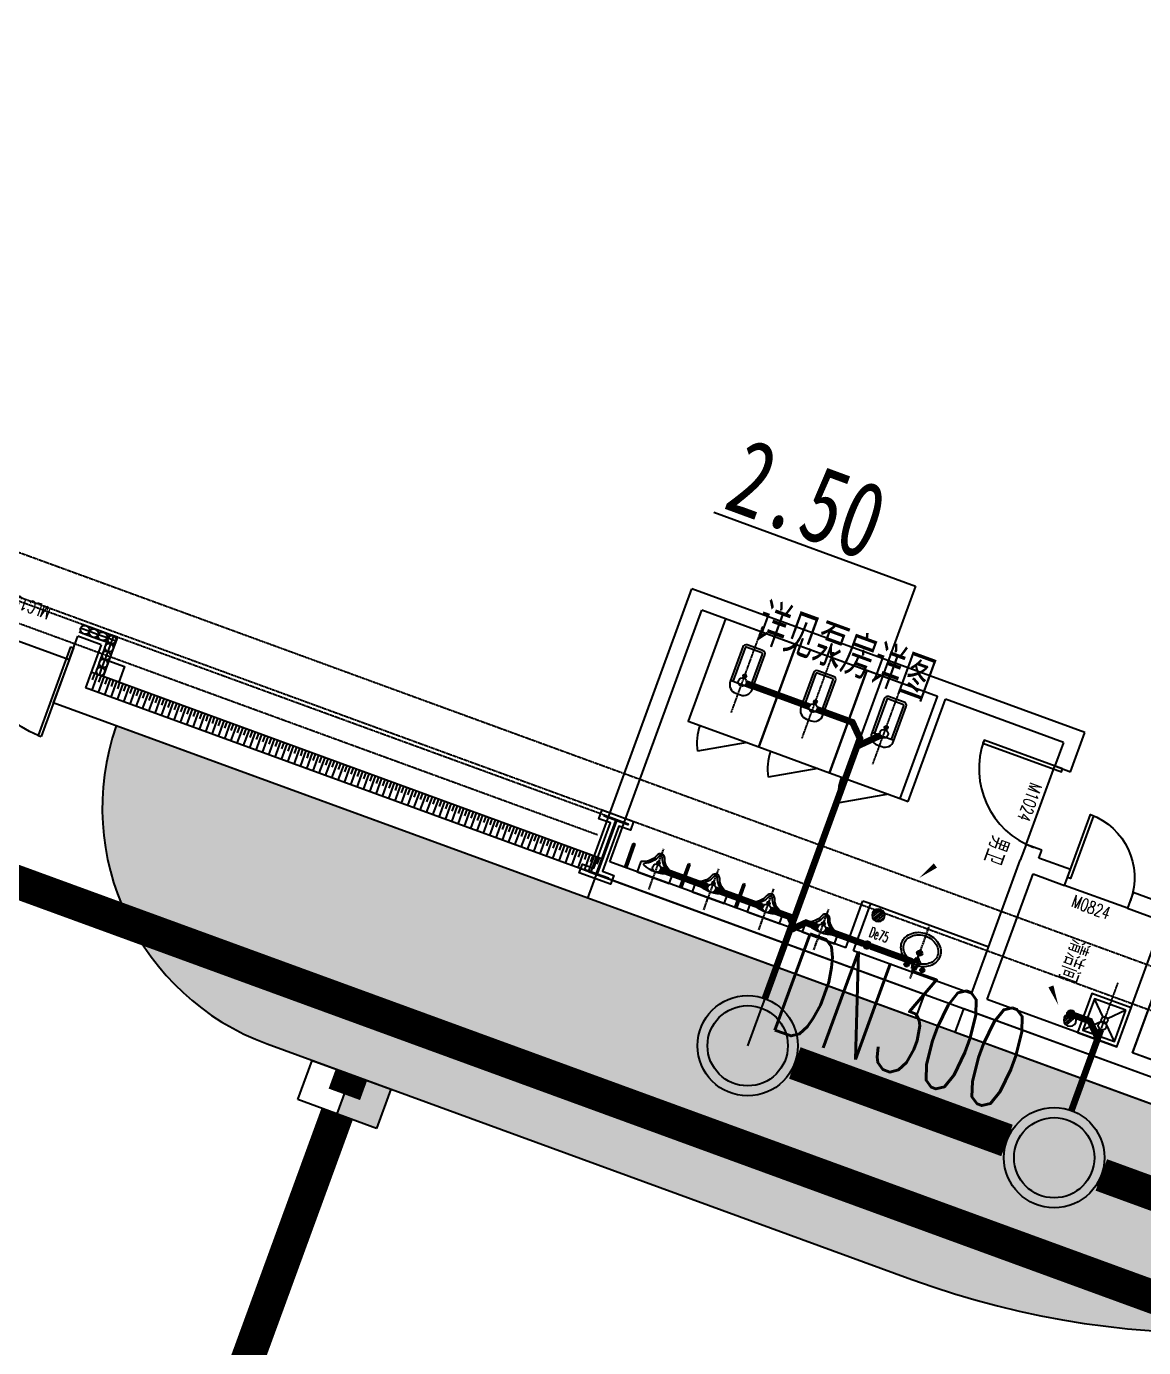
# Model space of a CAD drawing. Extents: x -111898 to 889894, y -2 to 1194865.
# Drawn here: x 667017 to 680368, y 829484 to 845274 of the extents above; entities that cross this region are included whole.
import ezdxf

# ---------------------------------------------------------------- set-up
doc = ezdxf.new("R2010")
doc.units = 0
doc.header["$LTSCALE"] = 10
doc.header["$MEASUREMENT"] = 0
for name, pattern in [('10平面$0$DASH', [0.35, 0.25, -0.1]), ('10平面$1$DOTE', [2.4200000000000004, 2, -0.2, 0.02, -0.2]), ('DASH', [0.35, 0.25, -0.1]), ('DOTE', [2.4200000000000004, 2, -0.2, 0.02, -0.2])]:
    doc.linetypes.add(name, pattern=pattern)
doc.layers.get('Defpoints').update_dxf_attribs({"color": 210})
for name, color, linetype in [('0-WALL', 252, 'Continuous'), ('1-单体污水', 50, 'Continuous'), ('10平面$0$10平面$0$WINDOW', 4, 'Continuous'), ('10平面$0$10平面$0$WINDOW_TEXT', 7, 'Continuous'), ('10平面$0$99平面图例外参$0$A-HATCH-2', 251, 'Continuous'), ('10平面$0$A-HRAIL', 173, 'Continuous'), ('10平面$0$A-LIN-V', 9, 'Continuous'), ('10平面$0$AS-WALL', 40, 'Continuous'), ('10平面$1$A-AXIS-DOTE', 14, '10平面$1$DOTE'), ('A-AXIS-DOTE', 14, 'DOTE'), ('A-AXIS-SYMB', 3, 'Continuous'), ('A-HRAIL', 173, 'Continuous'), ('A-LIN-V', 9, 'Continuous'), ('A-TEXT', 61, 'Continuous'), ('A-WC', 223, 'Continuous'), ('A-WINDOW', 140, 'Continuous'), ('AS-WALL', 40, 'Continuous'), ('EQUIP_地漏', 7, 'Continuous'), ('Gps-ZF雨水', 4, 'TG_Y'), ('SB_ZF污水', 2, 'Continuous'), ('TEXT_污水', 2, 'Continuous'), ('TWT_TEXT', 7, 'Continuous'), ('TWT_雨水口', 4, 'Continuous'), ('WALL', 252, 'Continuous'), ('WELL_污水', 2, 'Continuous'), ('建-门', 4, 'Continuous'), ('建-门窗编号', 7, 'Continuous'), ('污水标高', 2, 'Continuous')]:
    doc.layers.add(name, color=color, linetype=linetype)
doc.layers.add('GPS-ZF污水', color=2, linetype='TG_W', lineweight=60)
doc.layers.add('GPS-ZF消防', color=1, linetype='TG_X', lineweight=60)
doc.styles.add('-宋体', font='', dxfattribs={"width": 0.75})
doc.styles.add('10平面$0$10平面$0$_TCH_WINDOW', font='SIMPLEX', dxfattribs={"height": 3.5, "bigfont": 'GBCBIG'})
doc.styles.add('_TCH_WINDOW', font='SIMPLEX', dxfattribs={"height": 3.5, "bigfont": 'GBCBIG'})
doc.styles.add('_TWT_PIPEDN', font='SIMPLEX', dxfattribs={"width": 0.6, "height": 3, "bigfont": 'HZTXT'})
doc.styles.add('A-WIN-LABEL', font='SIMPLEX', dxfattribs={"bigfont": 'GBCBIG'})
doc.styles.get("Standard").update_dxf_attribs({"font": 'gbenor.shx', "bigfont": 'gbcbig.shx'})
doc.styles.add('TG_LINETYPE', font='SIMPLEX', dxfattribs={"width": 0.8, "height": 3.5, "bigfont": 'HZTXT'})
doc.styles.get('-宋体').set_extended_font_data('SimSun')
doc.linetypes.add('TG_W', pattern='A,2,-0.3,["W",TG_LINETYPE,S=0.1,R=0,X=-0.23,Y=-0.15],0', length=2.3)
doc.linetypes.add('TG_WX', pattern='A,3,-0.6,["WX",TG_LINETYPE,S=0.1,R=0,X=-0.52,Y=-0.15],0', length=3.6)
doc.linetypes.add('TG_X', pattern='A,5,-0.3,["X",TG_LINETYPE,S=0.1,R=0,X=-0.23,Y=-0.15],0', length=5.3)
doc.linetypes.add('TG_Y', pattern='A,2,-0.3,["Y",TG_LINETYPE,S=0.1,R=0,X=-0.25,Y=-0.15],0', length=2.3)

# ---------------------------------------------------------------- blocks, each defined once
blk = doc.blocks.new('10平面$0$DOOR2DLIB$SYSLIB$00000123')
at = {"color": 0}
for p, q in [((0.4750000000000032, -0.001447885298549778), (0.4750000000000032, 0.7521225008925327)), ((0.4750000000000032, 0.7521225008925327), (0.5000000000000036, 0.7521225008925363)), ((0.5000000000000036, -0.001447885298549778), (0.5000000000000036, 0.7521225008925363)), ((-0.4999999999999982, -3.552713678800501e-15), (-0.5, 0.252035990386009)), ((-0.4750000000000014, 0.252035990386009), (-0.5, 0.252035990386009)), ((-0.4749999999999996, -3.552713678800501e-15), (-0.4750000000000014, 0.252035990386009)), ((-0.4749999999999996, -3.552713678800501e-15), (-0.4999999999999947, -3.552713678800501e-15)), ((0.4750000000000032, -0.001447885298549778), (0.4999999999999929, -0.001447885298549778))]:
    blk.add_line(p, q, dxfattribs=at)
for centre, radius, start, end in [((0.5046168020419071, -0.001920809357812914), 0.7546247204382253, 92.24926861260724, 179.7237749158362), ((-0.5007908120542499, 0.002572563917482285), 0.2507930763238999, 359.7898704778746, 84.09743784757413)]:
    blk.add_arc(centre, radius, start, end, dxfattribs=at)
blk = doc.blocks.new('10平面$0$42343243-M')
at = {"layer": '10平面$0$10平面$0$WINDOW'}
blk.add_line((144654.1845731458, 1222620.000000538), (146154.1845731458, 1222620.000000539), dxfattribs=at)
at = {"layer": '10平面$0$AS-WALL'}
for p, q in [((137854.1845319249, 1223169.999996598), (144654.1845727687, 1223169.999995847)), ((137854.1845319249, 1223169.999996598), (137854.1845318917, 1222869.999996598)), ((144654.1845730922, 1222620.000000538), (144654.1845727687, 1223169.999995847)), ((137854.1845318917, 1222869.999996598), (144354.1845729452, 1222869.99999588)), ((144354.1845732687, 1222320.000000538), (144354.1845729452, 1222869.99999588)), ((144354.1845732687, 1222320.000000538), (144654.184573146, 1222320.000000538))]:
    blk.add_line(p, q, dxfattribs=at)
blk.add_lwpolyline([(144654.1845731458, 1222620.000000538), (144654.184573146, 1222320.000000538)], dxfattribs=at)
at = {"layer": '10平面$0$10平面$0$WINDOW'}
ref = blk.add_blockref('10平面$0$DOOR2DLIB$SYSLIB$00000123', (145404.1845731459, 1222470.000000539), dxfattribs=dict(at, xscale=-1500, yscale=1500, zscale=300))
ref.add_attrib('A0', 'MLC1584', (145059.1845731462, 1222108.125024559), dxfattribs={"layer": '10平面$0$10平面$0$WINDOW_TEXT', "height": 148.75, "style": '10平面$0$10平面$0$_TCH_WINDOW', "width": 0.7058823529411765})
blk = doc.blocks.new('清洁间')
at = {"layer": 'A-AXIS-DOTE', "linetype": 'DASH'}
blk.add_lwpolyline([(2044570.960510334, 1694019.783519612), (2045330.960510334, 1694019.783519612)], dxfattribs=at)
at = {"layer": 'A-WC'}
for points in [[(2045106.132982434, 1693769.783519275), (2045106.132982434, 1694269.783519275), (2044606.132982434, 1694269.783519275), (2044606.132982434, 1693769.783519275)], [(2045056.132982434, 1693819.783519275), (2045056.132982434, 1694219.783519275), (2044656.132982434, 1694219.783519275), (2044656.132982434, 1693819.783519275)]]:
    blk.add_lwpolyline(points, close=True, dxfattribs=at)
for points in [[(2044827.848711186, 1694048.067790522), (2044656.132982434, 1694219.783519275)], [(2044884.417253681, 1694048.067790522), (2045056.132982434, 1694219.783519275)], [(2044656.132982434, 1693819.783519275), (2044827.848711186, 1693991.499248027)], [(2045056.132982434, 1693819.783519275), (2044884.417253681, 1693991.499248027)]]:
    blk.add_lwpolyline(points, dxfattribs=at)
blk.add_circle((2044856.132982434, 1694019.783519275), 40.00000000000001, dxfattribs=at)
blk = doc.blocks.new('厕卫')
at = {"layer": 'A-AXIS-DOTE', "linetype": 'DASH'}
blk.add_line((50, -823.114372253418), (50, 271.885627746582), dxfattribs=at)
at = {"layer": 'A-WC'}
for p, q in [((-59.78343963623047, -40), (-59.78343963623047, -469.6564288139343)), ((149.7834396362305, -30), (-49.78343963623047, -30)), ((159.7834396362305, -469.6564288139343), (159.7834396362305, -40)), ((189.7834396362305, -469.6564288139343), (-89.78343963623047, -469.6564288139343)), ((350, -1097.23339176178), (-169.6152420043945, -1397.23339176178))]:
    blk.add_line(p, q, dxfattribs=at)
blk.add_lwpolyline([(-400, 202.7666082382202), (-400, -1097.23339176178), (500, -1097.23339176178), (500, 202.7666082382202)], close=True, dxfattribs=at)
blk.add_lwpolyline([(189.7834396362305, -40, 0.4142135623730951), (149.7834396362305, 0), (-49.78343963623047, 0, 0.4142135623730951), (-89.78343963623047, -40), (-89.78343963623047, -479.6564288139343, 0.4142135623730951), (20.21656036376953, -589.6564288139343), (79.78343963623047, -589.6564288139343, 0.4142135623730903), (189.7834396362305, -479.6564288139343)], format="xyb", close=True, dxfattribs=at)
blk.add_circle((50, -358.6146011352539), 20, dxfattribs=at)
for centre, radius, start, end in [((-49.78343963623047, -40), 10, 90, 180), ((149.7834396362305, -40), 10, 0, 90), ((350, -1097.23339176178), 599.9999999999995, 180, 209.9998831151044)]:
    blk.add_arc(centre, radius, start, end, dxfattribs=at)
for p in [(50, 0), (50, -358.6146011352539)]:
    blk.add_point(p, dxfattribs=at)
blk = doc.blocks.new('$lvtry$00000224')
at = {"color": 0}
for p, q in [((-362.5000001189765, -1.369509844441253e-06), (-362.5000001189765, -300.0000013695098)), ((-337.5000001189765, -1.369509845972061e-06), (-362.5000001189765, -1.369509844441253e-06)), ((-337.5000001189765, -1.369509845972061e-06), (-337.5000001189765, -300.0000013695098)), ((337.4999998810235, -1.369509844441253e-06), (337.4999998810235, -300.0000013695098)), ((362.4999998810235, -1.369509845972061e-06), (337.4999998810235, -1.369509844441253e-06)), ((362.4999998810235, -1.369509845972061e-06), (362.4999998810235, -300.0000013695098)), ((-337.5000001189765, -300.0000013695098), (-362.5000001189765, -300.0000013695098)), ((362.4999998810235, -300.0000013695098), (337.4999998810235, -300.0000013695098))]:
    blk.add_line(p, q, dxfattribs=at)
at = {"color": 0, "elevation": 1e-08}
blk.add_lwpolyline([(-205, -130.6921668672003), (-205, 0), (205, 0), (205, -130.6921668676659, 0.2680681872429386), (50.76696929242462, -263.4628327437676, -0.3177651244820785), (-5.727633833885193e-08, -299.6467267489061, -0.3177651238976431), (-50.76696929195896, -263.4628327442333, 0.2680681872434905)], format="xyb", close=True, dxfattribs=at)
at = {"color": 0}
blk.add_circle((0, -181.622158779297, 1e-08), 20, dxfattribs=at)
for centre, radius, start, end in [((-152.1659696591087, -115.0054347957484, 1e-08), 10, 114.1083874687021, 248.1393961379835), ((5.09339536074549, -466.4251228258945, 1e-08), 395.0016948295107, 66.66751465096227, 114.1083874687021), ((-242.8073158459738, -340.9316236418672, 1e-08), 233.4306809856922, 19.26394190434416, 68.13939613798351), ((242.8073158459738, -340.9316236418672, 1e-08), 233.4306809856917, 110.4941076083355, 160.7360580956559), ((157.579544424545, -112.9081085743383, 1e-08), 10, 290.4941076083355, 66.66751465096227), ((0.2095041857101023, -256, 1e-08), 23.99999999999859, 199.2639419043441, 269.499839251993), ((-0.2095041857101023, -256, 1e-08), 24.00000000000079, 270.500160748007, 340.7360580956558)]:
    blk.add_arc(centre, radius, start, end, dxfattribs=at)
blk.add_point((0, -181.622158779297, 1e-08), dxfattribs=at)
at = {"layer": 'A-AXIS-DOTE'}
blk.add_lwpolyline([(-1.327134668827057e-07, 152.6724720913917), (-1.327134668827057e-07, -367.3275279086083)], dxfattribs=at)
blk = doc.blocks.new('小便器')
at = {"layer": 'A-WC', "xscale": -1, "rotation": 89.99999999999999}
blk.add_blockref('$lvtry$00000224', (2044606.132980346, 1695653.609367371), dxfattribs=at)
blk = doc.blocks.new('45345')
at = {"layer": 'A-WC'}
h = blk.add_hatch(dxfattribs=at)
h.set_pattern_fill('ANSI31', color=256, scale=10, angle=7.69694232914171e-13)
h.set_pattern_definition([(30.00000000072439, (40598742844.53468, 3385776346.450553), (-7.937500000173811, 13.74815328497761), [])])
edge = h.paths.add_edge_path()
edge.add_arc((40598742441.34776, 3385774511.717568), 50, 0, 360)
blk.add_circle((40598742441.34776, 3385774511.717568), 50, dxfattribs=at)
blk = doc.blocks.new('343243')
at = {"layer": '10平面$1$A-AXIS-DOTE'}
blk.add_lwpolyline([(-137039.1845359175, 783549.9999155595), (-137039.1845291465, 784209.9999155595)], dxfattribs=at)
at = {"layer": 'A-WC'}
for p, q in [((-137084.2437445717, 783874.9999160218), (-136994.125320595, 783874.9999150973)), ((-137070.6291553337, 783706.5430113167), (-137055.8879810546, 783814.2154559261)), ((-137064.1845347106, 783667.647857158), (-137055.8879810546, 783814.2154559261)), ((-137055.8879810546, 783814.2154559261), (-137022.4810853592, 783814.2154555834)), ((-137039.1845330456, 783829.9407035712), (-137039.1845321211, 783920.0591275479)), ((-137014.1845347106, 783667.6478566449), (-137022.4810853592, 783814.2154555834)), ((-137007.7399132893, 783706.5430106715), (-137022.4810853592, 783814.2154555834)), ((-137175.6989661359, 783693.99991696), (-137102.6701027446, 783693.9999162109)), ((-137139.1845348148, 783657.4854848898), (-137139.1845340656, 783730.5143482811)), ((-137064.1845347106, 783667.647857158), (-137070.6291553337, 783706.5430113167)), ((-137064.1845347106, 783667.647857158), (-137014.1845347106, 783667.6478566449)), ((-137063.069927619, 783687.3385976467), (-137015.2991413982, 783687.3385971566)), ((-137056.3608064828, 783804.1132499352), (-137022.0082601383, 783804.1132495828)), ((-137014.1845347106, 783667.6478566449), (-137007.7399132893, 783706.5430106715)), ((-136975.6989661359, 783693.9999149082), (-136902.6701027446, 783693.9999141591)), ((-136939.1845348148, 783657.485482838), (-136939.1845340656, 783730.5143462293))]:
    blk.add_line(p, q, dxfattribs=at)
for points in [[(-137068.5861527328, 783721.4655052931, -0.05503366445282638), (-137132.052788923, 783734.964308203, -0.0888493983857469), (-137208.3990421116, 783776.3516643569, -0.1049875008758899), (-137263.2745701811, 783843.1668952166, -0.1201703710503755), (-137282.0112499413, 783919.9999180507, -0.120170371050088), (-137263.2745686047, 783996.8329405003, -0.1049875008761855), (-137208.3990391642, 784063.6481702342, -0.08884939838595049), (-137132.0527851261, 784105.0355248217, -0.08005155327522542), (-137039.1845300698, 784119.9999155595, -0.08005155327514211)], [(-137064.5138742414, 783751.2102306456, -0.05606644776381915), (-137122.6293239315, 783763.445851482, -0.08884939838590888), (-137189.6757487428, 783799.7917643017, -0.1049875008761085), (-137236.6424184022, 783856.9773438561, -0.1201703710500949), (-137252.0112499413, 783919.9999177429, -0.1201703710501435), (-137236.642417109, 783983.0224913144, -0.1049875008761313), (-137189.6757462764, 784040.2080699052, -0.08884939838588762), (-137122.6293207193, 784076.5539813492, -0.08005155327528395), (-137039.1845303776, 784089.9999155595, -0.08005155327526944)], [(-137039.1845300698, 784119.9999155595, -0.08005155327514211), (-136946.3162753206, 784105.0355229162, -0.08884939838606445), (-136869.9700221316, 784063.6481667622, -0.1049875008760499), (-136815.0944940622, 783996.8329359024, -0.120170371050193), (-136796.357814302, 783919.9999130684, -0.1201703710501875), (-136815.0944956387, 783843.1668906187, -0.1049875008760622), (-136869.9700250791, 783776.3516608849, -0.08884939838584911), (-136946.316279117, 783734.9643062975, -0.05503366445274368), (-137009.7829155841, 783721.4655046898, -0.0800515532754416)], [(-137039.1845303776, 784089.9999155595, -0.08005155327526944), (-136955.7397403118, 784076.5539796371, -0.0888493983858896), (-136888.6933155005, 784040.2080668174, -0.1049875008761153), (-136841.7266458411, 783983.022487263, -0.1201703710501367), (-136826.357814302, 783919.9999133762, -0.1201703710501367), (-136841.7266471343, 783856.9773398046, -0.1049875008761155), (-136888.6933179669, 783799.7917612139, -0.08884939838591054), (-136955.7397435241, 783763.4458497699, -0.05606644776380701), (-137013.8551934652, 783751.2102301259, -0.08005155327530532)]]:
    blk.add_lwpolyline(points, format="xyb", dxfattribs=at)
for centre, radius in [((-137039.1845325833, 783874.9999155595), 30), ((-137039.1845325833, 783874.9999155595), 20), ((-137139.1845344402, 783693.9999165855), 25), ((-137139.1845344402, 783693.9999165855), 15), ((-136939.1845344402, 783693.9999145336), 25), ((-136939.1845344402, 783693.9999145336), 15)]:
    blk.add_circle(centre, radius, dxfattribs=at)
for centre, start, end in [((-137040.368334685, 783694.7285667062), 80.52522821089455, 279.4747706136177), ((-137038.0007341804, 783694.7285666818), 260.5252282108945, 99.47477061338024)]:
    blk.add_arc(centre, 7.191400878313289, start, end, dxfattribs=at)
blk = doc.blocks.new('*U6293')
at = {"color": 0}
blk.add_lwpolyline([(500, 0), (499.9999999999999, 1000), (459.9999999999999, 1000), (460, 0)], close=True, dxfattribs=at)
blk.add_arc((500, 0), 1000, 90, 180, dxfattribs=at)
blk = doc.blocks.new('*U6292')
at = {"color": 0, "xscale": 0.001, "yscale": 0.001, "zscale": 0.001}
blk.add_blockref('*U6293', (0, 0), dxfattribs=at)
blk = doc.blocks.new('*U6295')
at = {"color": 0}
blk.add_lwpolyline([(400, 0), (399.9999999999999, 800), (359.9999999999999, 800), (360, 0)], close=True, dxfattribs=at)
blk.add_arc((400, 0), 800, 90, 180, dxfattribs=at)
blk = doc.blocks.new('*U6294')
at = {"color": 0, "xscale": 0.00125, "yscale": 0.00125, "zscale": 0.00125}
blk.add_blockref('*U6295', (0, 0), dxfattribs=at)
blk = doc.blocks.new('G$CA7A27C8F')
at = {"layer": 'A-AXIS-DOTE'}
blk.add_lwpolyline([(2222.231308657676, -4362.886692044791), (1702.231308657676, -4362.886692044907)], dxfattribs=at)
at = {"layer": 'A-AXIS-SYMB'}
for points in [[(-426.2496871948242, 1047.113311767578, 0, 0, 0), (103.7503128051758, 1517.113311767578, 0, 64.00000000000001, 0), (-75.81472563242, 1357.876390888955, 0, 0, 0)], [(1309.565780897043, -1862.886688232422, 0, 0, 0), (1839.565780897043, -1392.886688232422, 0, 64.00000000000001, 0), (1660.000742459447, -1552.123609111045, 0, 0, 0)], [(363.7503128051758, -3082.886688232422, 0, 0, 0), (979.5657808970427, -3472.886688232422, 0, 64.00000000000001, 0), (776.8067526002984, -3344.478057509405, 0, 0, 0)]]:
    blk.add_lwpolyline(points, format="xyseb", dxfattribs=at)
at = {"layer": 'A-LIN-V'}
blk.add_line((2069.565788269159, 2187.11330986247), (-1130.434211730841, 2187.113309860972), dxfattribs=at)
at = {"layer": 'A-WC'}
for p, q in [((1469.585966636543, -3912.886690138839), (1469.560478822328, -2412.883340159431)), ((2069.558835196891, -4700.386692031054), (1769.558835196891, -4700.38669203117)), ((1769.558835196891, -4700.38669203117), (1769.558835196891, -4725.38669203117)), ((2069.558835196891, -4725.386692031054), (1769.558835196891, -4725.38669203117)), ((2069.558835196891, -4700.386692031054), (2069.558835196891, -4725.386692031054))]:
    blk.add_line(p, q, dxfattribs=at)
blk.add_lwpolyline([(-1130.434211730957, 1587.113309862791), (269.5657882689266, 1587.132366135484), (269.5657882688101, 2187.113309861859), (269.5657882688101, 2187.113309861859)], dxfattribs=at)
at = {"layer": 'A-WC', "elevation": 1e-08}
blk.add_lwpolyline([(1938.866669699084, -4567.886691912077), (2069.558836566284, -4567.886691912077), (2069.558836566168, -4157.886691912077), (1938.866669698502, -4157.886691912077, -0.2680681872429386), (1806.096003822517, -4312.119722619769, 0.3177651244820785), (1769.912109817378, -4362.88669196947, 0.3177651238976431), (1806.096003822051, -4413.653661204153, -0.2680681872434905)], format="xyb", close=True, dxfattribs=at)
at = {"layer": 'A-WC'}
blk.add_circle((1887.936677786987, -4362.886691912077, 1e-08), 20, dxfattribs=at)
for centre, radius, start, end in [((1728.627212924301, -4120.07937606622, 1e-08), 233.4306809856917, 289.2639419035189, 339.5058923854243), ((1956.650727991946, -4205.307147487532, 1e-08), 10, 23.3324853471615, 159.5058923854243), ((1603.13371374039, -4357.793296551448, 1e-08), 395.0016948295107, 335.8916125320589, 23.3324853471615), ((1813.558836566284, -4363.096196097904, 1e-08), 24.00000000000079, 109.263941903519, 179.4998392519348), ((1813.558836566284, -4362.677187726484, 1e-08), 23.99999999999859, 180.5001607480652, 250.736058096481), ((1728.627212924417, -4605.694007758168, 1e-08), 233.4306809856922, 21.86060386124268, 70.73605809648107), ((1954.553401770536, -4515.052661571186, 1e-08), 10, 201.8606038612427, 335.8916125320589)]:
    blk.add_arc(centre, radius, start, end, dxfattribs=at)
blk.add_point((1887.936677786987, -4362.886691912077, 1e-08), dxfattribs=at)
at = {"layer": 'AS-WALL'}
for p, q in [((-1330.434211730957, 2387.113311745808), (-1330.434211730957, 2287.113309863809)), ((-1130.434211730957, 2387.113311745808), (-1330.434211730957, 2387.113311745808)), ((-1130.434211730957, 2387.113311745808), (-1130.434211730959, 2387.113309863832)), ((2069.565788269034, 2387.113309865038), (-1130.434211730959, 2387.113309863832)), ((2069.565788269043, 2387.11331174511), (2069.565788269034, 2387.113309865038)), ((2269.565788269043, 2387.11331174511), (2069.565788269043, 2387.11331174511)), ((2269.565788269043, 2387.11331174511), (2269.565788269043, 2287.11330986509)), ((-1330.434211730957, 2287.113309863797), (-1330.434211730595, -562.8866901398067)), ((2269.565788269043, 2287.11330986509), (2269.565788269159, -462.8866901386064)), ((2069.565788269047, 2187.113309865038), (-1130.434211730944, 2187.113309863832)), ((-1130.434211730944, 2187.113309863832), (-1130.434211730621, -362.8866901397342)), ((2069.565788269047, 2187.113309865038), (2069.565788269155, -362.8866901385288)), ((-830.4342117309934, -362.886690139625), (-1130.434211730621, -362.8866901397342)), ((-830.4342117309205, -562.8866901396246), (-830.4342117309934, -362.886690139625)), ((369.5657882692394, -362.8866901391885), (169.5657882690066, -362.8866901392612)), ((169.5657882690066, -362.8866901392612), (169.5657882690793, -562.886690139261)), ((2069.565788269155, -362.8866901385288), (369.565788269237, -362.8866901391885)), ((2269.565788269159, -462.8866901384899), (2269.565788269276, -2312.886690138606)), ((-1330.434211730595, -562.8866901398067), (-830.4342117309205, -562.8866901396246)), ((169.5657882690793, -562.886690139261), (269.5657882692759, -562.8866901392246)), ((269.5657882692759, -562.8866901392246), (269.5657882692759, -1012.886690139072)), ((469.5657882692756, -1012.886690139072), (469.5657882692756, -562.8866901391494)), ((2069.565788269166, -562.8866901385286), (469.5657882692756, -562.8866901391494)), ((2069.565788269166, -562.8866901385286), (2069.565788269269, -2212.886690138645)), ((269.5657882692759, -1012.886690139072), (469.5657882692756, -1012.886690139072)), ((469.5657882692757, -1812.886690139072), (269.5657882692759, -1812.886690139072)), ((269.5657882692759, -1812.886690139072), (269.5657882692759, -2212.886690139341)), ((469.5657882692757, -2212.886690139266), (469.5657882692757, -1812.886690139072)), ((-1330.434211730724, -2212.886690139923), (-1330.434211730724, -3962.886692041531)), ((-830.4342117307602, -2212.886690139741), (-1330.434211730724, -2212.886690139923)), ((-830.4342117306874, -2412.886690139741), (-830.4342117307602, -2212.886690139741)), ((269.5657882692759, -2212.886690139341), (169.5657882692395, -2212.886690139378)), ((169.5657882692395, -2212.886690139378), (169.5657882693123, -2412.886690139378)), ((2069.565788269269, -2212.886690138645), (469.5657882692757, -2212.886690139266)), ((2269.565788269159, -2312.886690138606), (2269.565788269276, -3962.886692041531)), ((-1130.434211730724, -2412.886690139851), (-1130.434211730724, -3912.886692041497)), ((-1130.434211730724, -2412.886690139851), (-830.4342117306874, -2412.886690139741)), ((169.5657882693123, -2412.886690139378), (369.5657882693122, -2412.886690139305)), ((2069.565788269167, -2412.886690138645), (369.5657882693146, -2412.886690139305)), ((2069.565788269167, -2412.886690138645), (2069.565788269273, -3912.886692041564)), ((169.5657882678611, -3912.886692041036), (-1130.434211730724, -3912.886692041497)), ((169.5657882678965, -4012.886692041036), (169.5657882678611, -3912.886692041036)), ((2069.565788269273, -3912.886692041564), (1469.567178525713, -3912.886692041764)), ((1469.567178525746, -4012.886692041764), (1469.567178525713, -3912.886692041764)), ((-1330.434211730724, -3962.886692041531), (-1330.434211730724, -7212.886692047624)), ((169.5657882678965, -4012.886692041036), (-1130.434211730724, -4012.886692041496)), ((-1130.434211730724, -4012.886692041496), (-1130.434211730724, -7012.886692047547)), ((2069.565788269278, -4012.886692041563), (1469.567178525746, -4012.886692041764)), ((2069.565788269278, -4012.886692041563), (2069.565788269389, -7012.886692046342)), ((2269.565788269276, -3962.886692041531), (2269.565788269396, -7212.886692046269)), ((2069.565788269389, -7012.886692046342), (-1130.434211730724, -7012.886692047547)), ((2269.565788269396, -7212.886692046269), (-1330.434211730724, -7212.886692047624))]:
    blk.add_line(p, q, dxfattribs=at)
at = {"layer": '建-门'}
for p, q in [((169.5657882690066, -362.8866901392612), (-830.4342117309934, -362.8866901396249)), ((469.5657882692758, -1012.886690139072), (469.5657882692756, -1812.886690139072)), ((169.5657882693122, -2412.886690139378), (-830.4342117306878, -2412.886690139741))]:
    blk.add_line(p, q, dxfattribs=at)
for name, p, rotation in [('厕卫', (1865.893075353233, 1037.293541909545), 270), ('厕卫', (1865.893075353117, 137.2935419095447), 270), ('厕卫', (-927.667603493901, -4512.886692039785), 90), ('小便器', (2046675.691816469, 1690590.722675994), 180), ('厕卫', (-927.6676034936681, -5412.886692039785), 90), ('小便器', (2046675.69181647, 1689890.722675993), 180), ('厕卫', (-927.6676034934353, -6312.886692039669), 90), ('小便器', (2046675.691816471, 1689190.722675993), 180)]:
    blk.add_blockref(name, p, dxfattribs=dict(rotation=rotation))
at = {"layer": 'A-HRAIL', "rotation": 180}
blk.add_blockref('清洁间', (2046675.698791505, 1693206.896848202), dxfattribs=at)
at = {"layer": 'A-LIN-V', "xscale": -1.5, "yscale": 1.5, "zscale": 1.5}
for p in [(60898113796.5004, -5078660050.292404), (60898115621.07091, -5078662966.917957), (60898115231.50041, -5078665547.58466)]:
    blk.add_blockref('45345', p, dxfattribs=at)
at = {"layer": 'A-WINDOW'}
for p, rotation in [((-137369.6187464414, 785804.7611686691), 180), ((785699.5722886986, 133876.2995207682), 90)]:
    blk.add_blockref('343243', p, dxfattribs=dict(at, rotation=rotation))
at = {"layer": '建-门'}
ref = blk.add_blockref('*U6292', (-330.434211730957, -462.8866901394431), dxfattribs=dict(at, xscale=1000, yscale=-1000, zscale=199.9999999999999, rotation=180.0000000000208))
ref.add_attrib('A', 'M1024', (-563.7496871947972, -287.2616882325083), dxfattribs={"layer": '建-门窗编号', "ltscale": 500, "height": 148.75, "style": 'A-WIN-LABEL', "width": 0.7058823529411765})
ref = blk.add_blockref('*U6294', (369.5657882692758, -1412.886690139072), dxfattribs=dict(at, xscale=800, yscale=-800, zscale=199.9999999999998, rotation=270))
ref.add_attrib('A', 'M0824', (681.4407882692758, -1660.386690139072), dxfattribs={"layer": '建-门窗编号', "ltscale": 500, "height": 148.75, "rotation": 90, "style": 'A-WIN-LABEL', "width": 0.7058823529411765})
ref = blk.add_blockref('*U6292', (-330.4342117307242, -2312.88669013956), dxfattribs=dict(at, xscale=1000, yscale=1000, zscale=200, rotation=180.0000000000208))
ref.add_attrib('A', 'M1024', (-553.7496871947972, -2617.261688232508), dxfattribs={"layer": '建-门窗编号', "ltscale": 500, "height": 148.75, "style": 'A-WIN-LABEL', "width": 0.7058823529411765})
at = {"layer": 'A-TEXT', "style": '_TCH_WINDOW'}
for s, p in [('女卫', (-371.5466664809501, 733.3325865268707)), ('清洁间', (1027.988727568183, -1514.808425423806)), ('男卫', (191.0177637401503, -2836.155645797728))]:
    blk.add_text(s, height=231.4893617021278, dxfattribs=at).set_placement(p)
blk = doc.blocks.new('10平面$0$99平面图例外参$0$$LinePat$填挖边坡')
at = {"color": 0}
for p, q in [((0, 0), (0, -1500)), ((300, 0), (300, -600))]:
    blk.add_line(p, q, dxfattribs=at)
at = {"layer": 'Defpoints', "color": 0}
blk.add_point((600, 0), dxfattribs=at)
blk = doc.blocks.new('10平面$0$99平面图例外参$0$$LinePat$圆环')
for points in [[(3.637978807091713e-12, 150.0000000000018), (300.0000000000036, 150.0000000000018)], [(3.637978807091713e-12, 1.818989403545856e-12), (300.0000000000036, 1.818989403545856e-12)], [(3.637978807091713e-12, -149.9999999999982), (300.0000000000036, -149.9999999999982)]]:
    blk.add_lwpolyline(points)
at = {"color": 0}
blk.add_circle((150.0000000000036, 1.818989403545856e-12), 150, dxfattribs=at)
blk = doc.blocks.new('$TwtSys$00000147')
blk.add_circle((0, 0, 1e-08), 25)
blk = doc.blocks.new('$TwtSys$00000141')
for p, q in [((-94.19606303561523, 7.672111694559135), (-10.08309029082739, 91.78508443935061)), ((-94.19606303561523, 7.672111694559135), (-10.08309029082739, 91.78508443935061)), ((-87.21916889109707, -35.05448014085778), (35.05448014085778, 87.21916889110071)), ((-87.21916889109707, -35.05448014085778), (35.05448014085778, 87.21916889110071)), ((-66.46803743153214, -66.46803743153941), (66.46803743153214, 66.46803743153214)), ((-66.46803743153214, -66.46803743153578), (66.46803743153214, 66.46803743153214)), ((-32.35611368903483, -87.061266563549), (87.58274635417911, 32.87759347966494)), ((-32.35611368903483, -87.061266563549), (87.58274635417911, 32.87759347966858)), ((11.43110768805855, -92.25951895252001), (92.2594807012465, -11.43114593933933)), ((11.43110768805855, -92.25951895252001), (92.2594807012465, -11.43114593933933))]:
    blk.add_line(p, q)
blk.add_circle((0, 0), 94)
blk.add_circle((0, 0), 94)
blk = doc.blocks.new('$TWTSYS$00000376')
for radius in [0.5, 0.4]:
    blk.add_circle((0, 0, 1e-08), radius)
blk = doc.blocks.new('$TwtSys$00000424')
for p, q in [((-500, 250), (500, 250)), ((-500, -250), (-500, 250)), ((0, -250), (0, 250)), ((500, 250), (500, -250)), ((500, -250), (-500, -250))]:
    blk.add_line(p, q)
blk.add_solid([(0, 250), (500, 250), (0, -250), (500, -250)])

msp = doc.modelspace()

# ---------------------------------------------------------------- hatches: boundary and pattern name
at = {"layer": '0-WALL'}
h = msp.add_hatch(dxfattribs=at)
h.set_pattern_fill('草坪或沼泽', color=8, scale=400, angle=-0.2002566359973439)
h.set_pattern_definition([(359.7997433640027, (-824318.4315037844, 704905.547007917), (1605.582436069863, 1594.398018370559), [240, -48, 64, -48, 240, -960]), (359.7997433640027, (-824398.2632298586, 704953.8263224349), (1605.582436069863, 1594.398018370559), [160, -120, 240, -120, 160, -800]), (359.7997433640027, (-823836.0297703859, 705591.8651379333), (1605.582436069863, 1594.398018370559), [200, -80, 200, -1120]), (359.7997433640027, (-824634.9064412233, 705914.6592878089), (1605.582436069863, 1594.398018370559), [80, -160, 80, -1280]), (89.79974336400268, (-824474.9074177858, 705914.1000703559), (-1594.398018370559, 1605.582436069863), [143.9999999999999, -1456]), (89.79974336400268, (-823998.2656712648, 704952.4282678352), (-1594.398018370559, 1605.582436069863), [159.9999999999999, -1440]), (89.79974336400268, (-823596.0312352297, 705591.0263069854), (-1594.398018370559, 1605.582436069863), [159.9999999999999, -1440]), (44.79974336400269, (-823790.3228688356, 704935.7013820396), (5.592208849759004, 1599.99022725065), [160, -2102.7416992]), (134.7997433640026, (-824206.3203282473, 704937.1553562866), (-1599.99022725065, 5.592208849759004), [160, -2102.741699199999]), (63.23469218400269, (-823838.2946248171, 704943.8691028343), (5.59220893125007, 1599.990227220076), [160, -3417.7087632]), (75.76349989400268, (-823918.2661595461, 704952.1486643539), (5.592208906717815, 1599.990226980322), [159.9999999999999, -6436.969001599997]), (75.76349989400268, (-823516.0317235109, 705590.7466996894), (5.592208906717815, 1599.990226980322), [127.9999999999999, -6468.969001599997]), (75.76349989400268, (-824442.9076237795, 705913.9882301078), (5.592208906717815, 1599.990226980322), [112, -6484.969001599996]), (103.8359868340026, (-824078.2651829836, 704952.707878469), (5.592208790911286, 1599.990226980727), [160, -6436.9690016]), (103.8359868340026, (-823676.0307545778, 705591.3059200034), (5.592208790911286, 1599.990226980727), [128, -6468.9690016]), (103.8359868340026, (-824506.9072194216, 705914.2119125114), (5.592208790911286, 1599.990226980727), [112, -6484.969001599999]), (116.3647945640027, (-824158.2926564333, 704944.987541555), (5.592208209553178, 1599.990227222599), [159.9999999999999, -3417.706876319998])])
edge = h.paths.add_edge_path()
edge.add_line((741503.080184448, 933538.3785041557), (741712.8743052366, 934018.5682772384))
edge.add_line((741712.8743052366, 934018.5682772384), (745060.9552454832, 941812.8928240524))
edge.add_line((745060.9552454832, 941812.8928240524), (766890.8625025633, 1001849.757060884))
edge.add_line((766890.8625025633, 1001849.757060884), (760346.9803385618, 1016169.016480802))
edge.add_line((760346.9803385618, 1016169.016480802), (737579.7813486937, 1026362.540142416))
edge.add_line((737579.7813486937, 1026362.540142416), (720756.1066737059, 1037729.772585748))
edge.add_line((720756.1066737059, 1037729.772585748), (653654.6482844236, 1067773.00730121))
edge.add_line((653654.6482844236, 1067773.00730121), (467795.2523722532, 820503.805057405))
edge.add_line((467795.2523722532, 820503.805057405), (468143.5819697264, 820404.8905800567))
edge.add_line((468143.5819697264, 820404.8905800567), (647181.9210581663, 1058601.17751634))
edge.add_line((647181.9210581663, 1058601.17751634), (648464.5571284178, 1058132.562714933))
edge.add_line((648464.5571207884, 1058132.562719224), (650350.2345347288, 1063296.799167989))
edge.add_line((650350.2345423582, 1063296.79916179), (720796.1482157591, 1037558.685605405))
edge.add_line((720796.1482157591, 1037558.685607313), (718909.6024165037, 1032395.073365091))
edge.add_line((718909.6024165037, 1032395.073367475), (725484.4925989988, 1029992.897046445))
edge.add_line((725484.4925989988, 1029992.897044061), (726513.2580256346, 1032808.654232858))
edge.add_line((726513.2580256346, 1032808.654232858), (729331.0694041136, 1031779.138290285))
edge.add_line((729331.0694041136, 1031779.138290285), (728302.3631129148, 1028963.455247758))
edge.add_line((728302.3631129148, 1028963.455247758), (747084.5603098753, 1022101.192045091))
edge.add_line((747084.5603098753, 1022101.192045091), (755217.1409678343, 1018452.950707315))
edge.add_arc((743028.4986796263, 1006160.869893907), 17310.63983173795, -14.619993948344586, 45.2420907396521, ccw=False)
edge.add_line((759778.639899719, 1001791.542619108), (760685.9860529783, 1001458.081477521))
edge.add_line((760685.9860529783, 1001458.081477521), (765094.6488947752, 999847.3091386543))
edge.add_line((765094.6488947752, 999847.3091386543), (740941.6856303099, 933744.019746183))
edge.add_line((740941.6856303099, 933744.019746183), (741503.080184448, 933538.3785041557))
h = msp.add_hatch(dxfattribs=at)
h.set_pattern_fill('草坪或沼泽', color=8, scale=400, angle=-0.2002566359973439)
h.set_pattern_definition([(359.7997433640027, (-824318.4315037844, 704905.547007917), (1605.582436069864, 1594.398018370558), [240, -48, 64, -48, 240, -960]), (359.7997433640027, (-824398.2632298586, 704953.8263224349), (1605.582436069864, 1594.398018370558), [160, -120, 240, -120, 160, -800]), (359.7997433640027, (-823836.0297703859, 705591.8651379333), (1605.582436069864, 1594.398018370558), [200, -80, 200, -1120]), (359.7997433640027, (-824634.9064412233, 705914.6592878089), (1605.582436069864, 1594.398018370558), [80, -160, 80, -1280]), (89.79974336400268, (-824474.9074177858, 705914.1000703559), (-1594.398018370558, 1605.582436069864), [143.9999999999999, -1456]), (89.79974336400268, (-823998.2656712648, 704952.4282678352), (-1594.398018370558, 1605.582436069864), [159.9999999999999, -1440]), (89.79974336400268, (-823596.0312352297, 705591.0263069854), (-1594.398018370558, 1605.582436069864), [159.9999999999999, -1440]), (44.79974336400269, (-823790.3228688356, 704935.7013820396), (5.59220884975889, 1599.99022725065), [160, -2102.7416992]), (134.7997433640026, (-824206.3203282473, 704937.1553562866), (-1599.99022725065, 5.59220884975889), [160, -2102.741699199999]), (63.23469218400269, (-823838.2946248171, 704943.8691028343), (5.59220893125007, 1599.990227220076), [160, -3417.7087632]), (75.76349989400268, (-823918.2661595461, 704952.1486643539), (5.592208906717815, 1599.990226980322), [159.9999999999999, -6436.969001599997]), (75.76349989400268, (-823516.0317235109, 705590.7466996894), (5.592208906717815, 1599.990226980322), [127.9999999999999, -6468.969001599997]), (75.76349989400268, (-824442.9076237795, 705913.9882301078), (5.592208906717815, 1599.990226980322), [112, -6484.969001599996]), (103.8359868340026, (-824078.2651829836, 704952.707878469), (5.592208790911286, 1599.990226980727), [160, -6436.9690016]), (103.8359868340026, (-823676.0307545778, 705591.3059200034), (5.592208790911286, 1599.990226980727), [128, -6468.9690016]), (103.8359868340026, (-824506.9072194216, 705914.2119125114), (5.592208790911286, 1599.990226980727), [112, -6484.969001599999]), (116.3647945640027, (-824158.2926564333, 704944.987541555), (5.592208209553519, 1599.990227222598), [159.9999999999999, -3417.706876319998])])
edge = h.paths.add_edge_path()
edge.add_arc((670925.4459223631, 835932.0420778976), 3000.732754356062, 160.8988384068728, 249.924309816011)
edge.add_line((669895.4107584837, 833113.6339081512), (677597.0002512815, 830299.758179544))
edge.add_arc((681200.3132929686, 840162.1177042709), 10500.00001398691, 249.9297114004127, 339.9297093813287)
edge.add_line((691062.6726908567, 836558.8043183074), (714638.6373820188, 901086.8128784881))
edge.add_arc((704776.2779612425, 904690.1262558685), 10500.00001027827, -20.07029054043499, 69.92971149946355)
edge.add_line((708379.5910029295, 914552.4857805953), (700677.9727396849, 917366.3500636802))
edge.add_arc((699648.4883417967, 914547.7413367019), 3000.732125477395, 69.93550201691976, 158.9609896945919)
edge.add_line((696847.7963862303, 915625.0146797881), (711688.2993540647, 910202.8864949928))
edge.add_line((711688.2993311766, 910202.8864997611), (682930.4295649412, 831491.8648613677))
edge.add_line((682930.4295649412, 831491.8648608909), (668089.9266734007, 836913.9930332885))
at = {"layer": '1-单体污水'}
for points in [[(676889.0317989908, 836956.99188133), (676902.7587055522, 836994.562774662), (676918.3210791047, 836988.8769037233)], [(676889.0317989908, 836956.99188133), (676925.3048213564, 836973.8521255142), (676918.3210791047, 836988.8769037233)], [(676978.4467464752, 836764.6251306675), (677014.7197688662, 836781.485374797), (677021.7035106253, 836766.4605965314)], [(676978.4467464752, 836764.6251306675), (677016.0176395338, 836750.8982232176), (677021.7035106253, 836766.4605965314)], [(676135.3017418825, 834634.6265637233), (676149.0286488787, 834672.197456808), (676164.5910225706, 834666.5115859518)], [(676135.3017418825, 834634.6265637233), (676171.5747644849, 834651.4868079267), (676164.5910225706, 834666.5115859518)], [(676333.4745709418, 834562.2221131973), (676316.6143262432, 834598.4951354325), (676331.6391040486, 834605.4788776867)], [(676333.4745709418, 834562.2221131973), (676347.2014773655, 834599.7930064598), (676331.6391040486, 834605.4788776867)], [(679726.207228775, 833386.5246575422), (679739.9341357151, 833424.0955505902), (679755.4965096136, 833418.4096795674)], [(679726.207228775, 833386.5246575422), (679762.4802516475, 833403.3849014075), (679755.4965096136, 833418.4096795674)]]:
    msp.add_hatch(color=256, dxfattribs=at).paths.add_polyline_path(points)

# ---------------------------------------------------------------- linework, layer by layer
at = {"layer": '0-WALL'}
msp.add_lwpolyline([(668089.9266734007, 836913.9930332885, 0.4092405489993675), (669895.4107584837, 833113.6339081512), (677597.0002512815, 830299.758179544, 0.4142135520516368), (691062.6726908567, 836558.8043183074), (714638.6373820188, 901086.8128784881, 0.4142135728009565), (708379.5910029295, 914552.4857805953), (700677.9727396849, 917366.3500636802, 0.4092406318726323), (696847.7963862303, 915625.0146797881), (711688.2993311766, 910202.8864997611), (682930.4295649412, 831491.8648608909)], format="xyb", close=True, dxfattribs=at)
at = {"layer": '1-单体污水', "const_width": 80}
for points in [[(675621.0141457352, 837420.2749844841), (676372.4320126506, 837145.7368494193)], [(676889.0317988279, 836956.9918812499), (676466.3592461594, 837111.41958255)], [(676889.0317988279, 836956.9918812499), (676978.4467463377, 836764.6251305328)], [(676171.6551661375, 834556.4160388694), (676944.1294779661, 836670.6978973136)], [(677219.3994518183, 836798.6475077646), (676944.1294779661, 836670.6978973136)], [(676944.1294779661, 836670.6978973136), (676978.4467463377, 836764.6251305328)], [(674595.8207482474, 835197.0915510451), (675159.3841534245, 834991.1879491982)], [(675253.3113869162, 834956.8706822819), (675816.8747845922, 834750.9670807864)], [(676135.3017420652, 834634.6265634284), (675910.8020180303, 834716.6498137235)], [(676135.3017420652, 834634.6265634284), (676171.6551661375, 834556.4160388694)], [(675842.5452417545, 833655.633792781), (676141.107818115, 834472.8071631179)], [(676141.107818115, 834472.8071631179), (676333.4745707395, 834562.2221130119)], [(676141.107818115, 834472.8071631179), (676171.6551661375, 834556.4160388694)], [(676474.3654232288, 834510.7462124121), (676333.4745707395, 834562.2221130119)], [(677020.0790990687, 834311.3641889134), (676568.2926567781, 834476.4289456537)], [(677601.4938031532, 834098.9384314733), (677108.3706985085, 834279.1059578966)], [(679544.3433701294, 833452.9704606333), (679726.2072291258, 833386.5246571288)], [(679726.2072291258, 833386.5246571288), (679821.4835429075, 833181.5478004203)], [(679859.1751817779, 833284.7107704054), (679821.4835429075, 833181.5478004203)], [(679821.4835429075, 833181.5478004203), (679505.7073759851, 832317.2603842213)]]:
    msp.add_lwpolyline(points, dxfattribs=at)
at = {"layer": '10平面$0$A-LIN-V', "color": 8}
msp.add_line((673900.9047911697, 835323.220248979), (667791.8767527695, 837555.215573577), dxfattribs=at)
at = {"layer": 'Defpoints', "color": 1}
msp.add_lwpolyline([(668120.6221156004, 837435.1051391349), (667932.7676463011, 837503.7396730171), (668001.4021830442, 837691.5941399322), (668189.2566447142, 837622.95960605)], close=True, dxfattribs=at)
at = {"layer": 'GPS-ZF污水', "ltscale": 0.1, "const_width": 400}
for points in [[(676200.205047187, 832886.1668129627), (678736.2403712774, 831959.6005959996)], [(679863.3671718179, 831547.7933931929), (681854.4557948643, 830820.3289819331)]]:
    msp.add_lwpolyline(points, dxfattribs=at)
at = {"layer": 'GPS-ZF消防', "linetype": 'TG_WX', "ltscale": 0.1, "const_width": 400}
msp.add_lwpolyline([(641064.2836420782, 844491.3618464154), (682447.9199047425, 829370.9346052324)], dxfattribs=at)
at = {"layer": 'Gps-ZF雨水', "const_width": 400}
msp.add_lwpolyline([(670816.5979990843, 832510.9024585471), (670902.3917612913, 832745.7203329788)], dxfattribs=at)
at = {"layer": 'Gps-ZF雨水', "ltscale": 0.1, "const_width": 400}
msp.add_lwpolyline([(667423.0869108932, 823222.8486207968), (670730.8042417571, 832276.0845910679)], dxfattribs=at)
at = {"layer": 'WALL', "color": 8, "linetype": '10平面$0$DASH'}
for p, q in [((556097.0186915281, 879481.9513286338), (683180.5655894163, 833050.6891678558)), ((555925.4323496702, 879012.3151615844), (683008.9792551878, 832581.0530003295)), ((673927.8430476072, 835845.7046350227), (665756.1737360838, 838831.3068593726)), ((673842.049880493, 835610.8865512596), (665670.3805689695, 838596.4887756095))]:
    msp.add_line(p, q, dxfattribs=at)
at = {"layer": 'WALL', "color": 8}
for p, q in [((673725.5606303099, 834854.9570358978), (673828.5124354246, 835136.7387365089)), ((677749.2084803465, 833704.2726873145), (673828.5124354246, 835136.7387365089)), ((677646.2566828611, 833422.4909871803), (673725.5606303099, 834854.9570358978)), ((682751.5996165159, 831876.5983742462), (678218.8446497801, 833532.6863526092)), ((682789.538665283, 831543.3407734619), (678115.8928522947, 833250.9046519981))]:
    msp.add_line(p, q, dxfattribs=at)
for points in [[(673898.0380701902, 835909.8268851028), (674273.7470011595, 835772.5578173385), (674235.3116602781, 835667.3593157516), (674098.1779017332, 835717.462525724), (673900.5104441526, 835176.4416607604), (674037.6442026976, 835126.3384512649), (673999.2088618162, 835021.139949678), (673623.499930847, 835158.4090174423), (673661.9352717283, 835263.6075190292), (673799.0690302732, 835213.5043090568), (673996.7364878538, 835754.5251740203), (673859.6027293089, 835804.6283839927)], [(673927.8430476072, 835845.7046350227), (674209.6247477415, 835742.7528341995), (674205.5066752317, 835731.4815663085), (674068.3729166868, 835781.5847758041), (673836.3881907347, 835146.6366776214), (673973.521956909, 835096.533467649), (673969.4038843992, 835085.2621997581), (673687.6221842649, 835188.2140005813), (673691.7402567747, 835199.4852684722), (673828.8740153196, 835149.3820589767), (674060.8587412718, 835784.3301571594), (673923.7249750975, 835834.4333671317)]]:
    msp.add_lwpolyline(points, close=True, dxfattribs=at)
for points in [[(677646.2566828611, 833422.4909871803), (677749.2084803465, 833704.2726873145)], [(678115.8928522947, 833250.9046519981), (678218.8446497801, 833532.6863526092)]]:
    msp.add_lwpolyline(points, dxfattribs=at)
at = {"layer": '污水标高', "color": 2}
for p, q in [((675234.3435130003, 839468.9441508041), (677642.7406153562, 838582.8143156753)), ((677642.7406077269, 838582.8143156753), (675636.641639221, 833092.0703910575))]:
    msp.add_line(p, q, dxfattribs=at)

# ---------------------------------------------------------------- block references
at = {"layer": '10平面$0$99平面图例外参$0$A-HATCH-2', "color": 8, "xscale": 0.1338271774238745, "yscale": 0.1333333333333333, "zscale": 0.1333333333333333, "rotation": 339.9297114345931}
for p in [(667791.8767527696, 837555.2155735774), (667867.2968520091, 837527.660075743), (667942.7169512487, 837500.1045779085), (668018.1370504883, 837472.5490800742), (668093.5571497278, 837444.9935822397), (668168.9772489674, 837417.4380844053), (668244.3973482068, 837389.8825865708), (668319.8174474464, 837362.3270887365), (668395.237546686, 837334.771590902), (668470.6576459255, 837307.2160930675), (668546.0777451651, 837279.6605952332), (668621.4978444047, 837252.1050973987), (668696.9179436442, 837224.5495995643), (668772.3380428837, 837196.9941017298), (668847.7581421232, 837169.4386038955), (668923.1782413628, 837141.883106061), (668998.5983406024, 837114.3276082266), (669074.0184398419, 837086.7721103921), (669149.4385390815, 837059.2166125578), (669224.858638321, 837031.6611147233), (669300.2787375606, 837004.1056168888), (669375.6988368002, 836976.5501190545), (669451.1189360397, 836948.99462122), (669526.5390352792, 836921.4391233856), (669601.9591345188, 836893.8836255511), (669677.3792337584, 836866.3281277168), (669752.799332998, 836838.7726298823), (669828.2194322374, 836811.2171320479), (669903.639531477, 836783.6616342135), (669979.0596307166, 836756.1061363791), (670054.4797299561, 836728.5506385446), (670129.8998291957, 836700.9951407101), (670205.3199284351, 836673.4396428758), (670280.7400276747, 836645.8841450413), (670356.1601269143, 836618.3286472069), (670431.5802261538, 836590.7731493725), (670507.0003253934, 836563.2176515381), (670582.420424633, 836535.6621537036), (670657.8405238725, 836508.1066558692), (670733.2606231121, 836480.5511580348), (670808.6807223517, 836452.9956602002), (670884.1008215912, 836425.4401623659), (670959.5209208308, 836397.8846645314), (671034.9410200703, 836370.3291666971), (671110.3611193098, 836342.7736688626), (671185.7812185494, 836315.2181710282), (671261.2013177889, 836287.6626731938), (671336.6214170285, 836260.1071753594), (671412.041516268, 836232.5516775249), (671487.4616155076, 836204.9961796905), (671562.881714747, 836177.4406818561), (671638.3018139866, 836149.8851840217), (671713.7219132262, 836122.3296861872), (671789.1420124657, 836094.7741883529), (671864.5621117053, 836067.2186905184), (671939.9822109449, 836039.6631926838), (672015.4023101844, 836012.1076948494), (672090.822409424, 835984.5521970151), (672166.2425086636, 835956.9966991807), (672241.6626079031, 835929.4412013462), (672317.0827071427, 835901.8857035118), (672392.5028063821, 835874.3302056774), (672467.9229056217, 835846.774707843), (672543.3430048613, 835819.2192100085), (672618.7631041008, 835791.6637121742), (672694.1832033404, 835764.1082143397), (672769.60330258, 835736.5527165052), (672845.0234018195, 835708.9972186708), (672920.4435010591, 835681.4417208364), (672995.8636002985, 835653.886223002), (673071.2836995381, 835626.3307251675), (673146.7037987777, 835598.7752273331), (673222.1238980172, 835571.2197294986), (673297.5439972568, 835543.6642316643), (673372.9640964963, 835516.1087338298), (673448.3841957359, 835488.5532359955), (673523.8042949755, 835460.997738161), (673599.224394215, 835433.4422403265), (673674.6444934546, 835405.8867424922), (673750.0645926942, 835378.3312446577), (673825.4846919337, 835350.7757468233)]:
    msp.add_blockref('10平面$0$99平面图例外参$0$$LinePat$填挖边坡', p, dxfattribs=at)
at = {"layer": '10平面$0$A-HRAIL'}
for p, xscale, yscale, zscale, rotation in [((667770.1908788573, 838042.2329653378), 0.3749999999076196, 0.3333333333333334, 0.3333333333333333, 159.9297114345931), ((667875.8590164967, 838003.6260400319), 0.3749999999076196, 0.3333333333333334, 0.3333333333333333, 159.9297114345931), ((667981.5271541362, 837965.019114726), 0.3749999999076196, 0.3333333333333334, 0.3333333333333333, 159.9297114345931), ((668087.1952917756, 837926.4121894201), 0.3749999999076196, 0.3333333333333334, 0.3333333333333333, 159.9297114345931), ((668057.3903085302, 837990.5344395911), 0.3333333089176255, 0.3333333089176255, 0.3333333089176255, 249.9297114345931), ((667988.7557796633, 837802.6799863902), 0.3333333089176255, 0.3333333089176255, 0.3333333089176255, 249.9297114345931), ((668023.0730440968, 837896.6072129906), 0.3333333089176255, 0.3333333089176255, 0.3333333089176255, 249.9297114345931), ((667954.43851523, 837708.7527597896), 0.3333333089176255, 0.3333333089176255, 0.3333333089176255, 249.9297114345931), ((667920.1212507966, 837614.8255331891), 0.3333333089176255, 0.3333333089176255, 0.3333333089176255, 249.9297114345931)]:
    msp.add_blockref('10平面$0$99平面图例外参$0$$LinePat$圆环', p, dxfattribs=dict(at, xscale=xscale, yscale=yscale, zscale=zscale, rotation=rotation))
at = {"layer": 'EQUIP_地漏', "xscale": 0.5, "yscale": 0.5, "zscale": 0.5, "rotation": 339.9297114489383}
for p in [(677064.2248988035, 834295.2350734458), (679500.1975703123, 833469.0995758758)]:
    msp.add_blockref('$TwtSys$00000141', p, dxfattribs=at)
at = {"layer": 'SB_ZF污水', "xscale": 2, "yscale": 2, "zscale": 2, "rotation": 339.9297114489383}
for p in [(675574.0505289915, 837437.4336179481), (676419.3956293943, 837128.5782159553), (677264.7407297972, 836819.7228134857), (674548.8571314695, 835214.2501844154), (675206.3477702024, 834974.0293158279), (675863.838401306, 834733.8084472404), (676521.3290400389, 834493.5875791297), (677648.4574198606, 834081.7797979102), (679876.3338160398, 833331.6743868575)]:
    msp.add_blockref('$TwtSys$00000147', p, dxfattribs=at)
at = {"layer": 'TWT_雨水口', "rotation": 339.9297083984292}
msp.add_blockref('$TwtSys$00000424', (670816.5974345091, 832510.9026654945), dxfattribs=at)
at = {"layer": 'WALL', "color": 8, "rotation": 159.9297114345931}
msp.add_blockref('10平面$0$42343243-M', (1222966.696517456, 1936436.910290597), dxfattribs=at)
at = {"layer": 'WALL', "rotation": 249.9297114345931}
msp.add_blockref('G$CA7A27C8F', (681288.3030619505, 834827.5307639823), dxfattribs=at)
at = {"layer": 'WELL_污水', "xscale": 1200, "yscale": 1200, "zscale": 1200, "rotation": 339.7997433390076}
for p in [(675636.641639221, 833092.0703920112), (679299.8037714842, 831753.6969860778)]:
    msp.add_blockref('$TWTSYS$00000376', p, dxfattribs=at)

# ---------------------------------------------------------------- texts
at = {"layer": 'TEXT_污水', "style": '_TWT_PIPEDN', "width": 0.5571428571428572}
for s, height, rotation, p in [('De75', 122.5, 339.9297114489383, (677077.77993652, 834399.0735874537)), ('DN300', 1225, 339.9297113938853, (675852.3998535983, 833319.3289755797))]:
    msp.add_text(s, height=height, rotation=rotation, dxfattribs=at).set_placement(p)
at = {"layer": 'TWT_TEXT'}
msp.add_text('详见泵房详图', height=506.3829787234042, rotation=339.9297115541991, dxfattribs=at).set_placement((675685.7997736814, 837940.8437107787))
at = {"layer": '污水标高', "color": 2, "style": '-宋体', "width": 0.75}
msp.add_text('2.50', height=906.3291139240505, rotation=339.7997435250525, dxfattribs=at).set_placement((675323.6816477659, 839523.5391157852))

doc.saveas('drawing.dxf')
